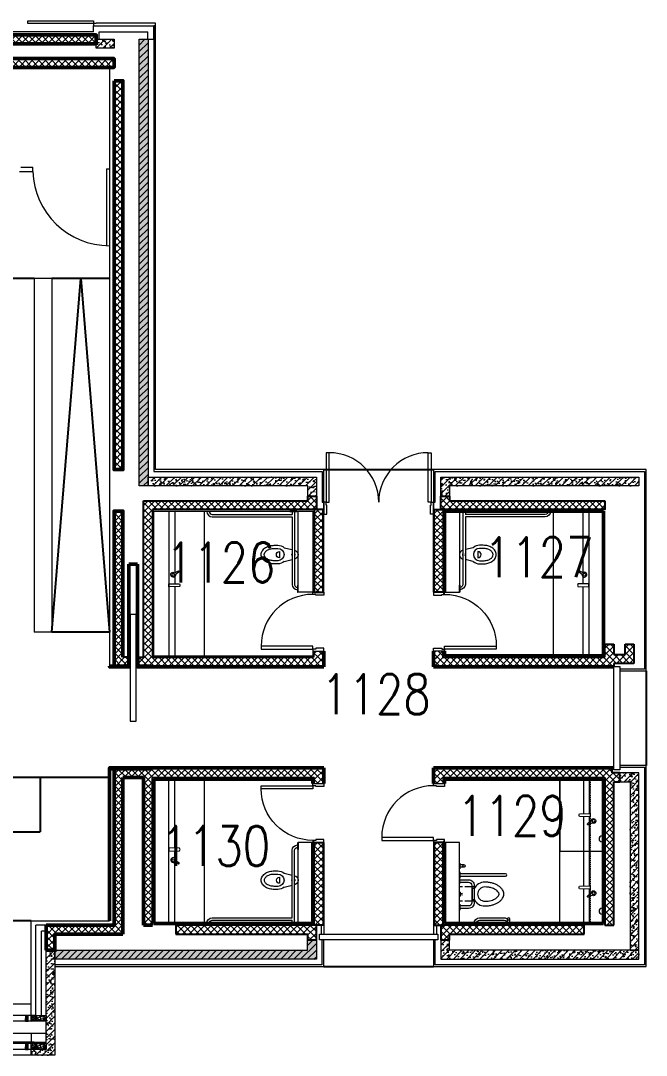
# Model space of a CAD drawing. Header units: inches. Extents: x 13084 to 220150, y 6494 to 167180.
# Drawn here: x 203786 to 214365, y 114680 to 132170 of the extents above; entities that cross this region are included whole.
import ezdxf
from ezdxf.enums import TextEntityAlignment as Align

# ---------------------------------------------------------------- set-up
doc = ezdxf.new("R2010")
doc.units = ezdxf.units.IN
doc.header["$MEASUREMENT"] = 0
doc.linetypes.add('Ground Floor$0$HIDDEN', pattern=[0.375, 0.25, -0.125])
for name, color, linetype, lineweight in [('Ground Floor$0$A-G23-M-Stairs-Concrete', 251, 'Continuous', 25), ('Ground Floor$0$A-G250-G-Walls-Low-Level', 8, 'Continuous', 15), ('Ground Floor$0$A-G250-G-Walls-Precast-Concrete', 7, 'Continuous', 15), ('Ground Floor$0$A-G250-M-Walls-Blockwork', 7, 'Continuous', 25), ('Ground Floor$0$A-G250-M-Walls-Plasterboard-Partition', 7, 'Continuous', 15), ('Ground Floor$0$A-G252-H-Internal-Walls', 251, 'Continuous', 9), ('Ground Floor$0$A-G262-H-Precast-Panel', 251, 'Continuous', 5), ('Ground Floor$0$A-G312-M-Wall-Cladding-Panel', 7, 'Continuous', 9), ('Ground Floor$0$A-G312-M-Wall-Finish-Plaster', 7, 'Continuous', 15), ('Ground Floor$0$A-G321-M-Window', 251, 'Continuous', 9), ('Ground Floor$0$A-G322-M-Door', 251, 'Continuous', 15), ('Ground Floor$0$A-G44-G-Fittings-Sanitary', 251, 'Continuous', 15), ('Ground Floor$0$Z-Z001-S-Room-Name-Identification-250', 7, 'Continuous', 15)]:
    doc.layers.add(name, color=color, linetype=linetype, lineweight=lineweight)
doc.styles.add('Ground Floor$0$Tag-RomanS', font='romans.shx', dxfattribs={"width": 0.8})
pattern_1 = [(45, (31615.24, 164129.57), (-56.1266, 56.1266), []), (135, (31615.24, 164129.57), (-56.1266, -56.1266), [])]
pattern_2 = [(50, (31615.24, 164129.57), (182.18467, -15.93909), [19.05, -209.55]), (355, (31615.24, 164129.57), (-35.24283, 191.05664), [15.24, -167.64]), (100.451, (31630.42, 164128.24), (146.9425, 175.11669), [16.19, -178.09]), (46.1842, (31615.24, 164180.37), (271.07904, -42.04233), [28.575, -314.325]), (96.6356, (31637.83, 164176.87), (237.40423, 247.42556), [24.285, -267.135]), (351.184, (31615.24, 164180.37), (237.4046, 247.4251), [22.86, -251.46]), (21, (31640.64, 164167.67), (151.61488, -102.26552), [19.05, -209.55]), (326, (31640.64, 164167.67), (61.80203, 184.18797), [15.24, -167.64]), (71.4514, (31653.27, 164159.15), (213.41649, 81.92286), [16.19, -178.09]), (37.5, (31615.24, 164129.57), (3.088603, 84.555039), [0, -165.608, 0, -170.18, 0, -168.275]), (7.5, (31615.24, 164129.57), (66.819663, 100.180575), [0, -97.028, 0, -161.798, 0, -64.135]), (327.5, (31558.6, 164129.57), (135.590595, -5.728744), [0, -63.5, 0, -198.12, 0, -262.89]), (317.5, (31533.2, 164129.57), (148.12918, 25.42649), [0, -82.55, 0, -131.572, 0, -186.69])]
pattern_3 = [(45, (31615.24, 164129.57), (-56.1266, 56.1266), [])]

# ---------------------------------------------------------------- blocks, each defined once
blk = doc.blocks.new('Ground Floor$0$Door8-Exterior-1850')
at = {"layer": 'Ground Floor$0$A-G322-M-Door'}
for points in [[(50, -50), (38, -50), (38, -100), (0, -100), (0, 100), (50, 100)], [(1800, -50), (1812, -50), (1812, -100), (1850, -100), (1850, 100), (1800, 100)], [(88, -100), (88, -937), (38, -937), (38, -100)], [(1762, -100), (1762, -937), (1812, -937), (1812, -100)]]:
    blk.add_lwpolyline(points, close=True, dxfattribs=at)
for centre, start, end in [((88, -100), 270, 0), ((1762, -100), 180, 270)]:
    blk.add_arc(centre, 837, start, end, dxfattribs=at)
blk = doc.blocks.new('Ground Floor$0$tag-roomname')
at = {"lineweight": 18, "ltscale": 0.01, "style": 'Ground Floor$0$Tag-RomanS', "width": 0.8}
blk.add_attdef('ROOM_NO_2', text='', height=3, dxfattribs=at).set_placement((0, 1.612), align=Align.MIDDLE_CENTER)
at = {"linetype": 'ByBlock', "lineweight": 13, "ltscale": 0.01, "style": 'Ground Floor$0$Tag-RomanS', "width": 0.8, "flags": 1}
for tag, p in [('ROOM_NAME_1', (0, -2.288)), ('AREA', (0, -5.744))]:
    blk.add_attdef(tag, text='', height=2.8, dxfattribs=at).set_placement(p, align=Align.MIDDLE_CENTER)
blk = doc.blocks.new('Ground Floor$0$d1000-190')
at = {"layer": 'Ground Floor$0$A-G322-M-Door'}
for points in [[(88, 1079), (38, 1079), (38, 205), (88, 205)], [(50, 155), (38, 155), (38, 205), (0, 205), (0, 15), (50, 15)], [(950, 155), (962, 155), (962, 205), (1000, 205), (1000, 15), (950, 15)]]:
    blk.add_lwpolyline(points, close=True, dxfattribs=at)
blk.add_arc((88, 205), 874, 0, 90, dxfattribs=at)
blk = doc.blocks.new('Ground Floor$0$Grab Bar1')
for p, q in [((-548, 0, 0), (802, 0, 0)), ((842, 60, 0), (802, 60, 0)), ((802, 54, 0), (802, 0, 0)), ((842, 54, 0), (842, -1166, 0)), ((-548, -40, 0), (802, -40, 0)), ((802, -40, 0), (802, -1180, 0))]:
    blk.add_line(p, q)
at = {"elevation": 0}
for points in [[(-561, 54), (-680, 54), (-680, 60), (-561, 60)], [(762, 54), (881, 54), (881, 60), (762, 60)], [(896, -1191), (896, -1310), (902, -1310), (902, -1191)]]:
    blk.add_lwpolyline(points, close=True, dxfattribs=at)
for points in [[(-641, 54, 0.381053), (-548, -40)], [(-601, 54, 0.357392), (-548, 0)]]:
    blk.add_lwpolyline(points, format="xyb", dxfattribs=at)
for radius, start, end in [(99.5, 184.5993, 266.8203), (59.6, 174.068, 264.5979)]:
    blk.add_arc((901, -1172, 0), radius, start, end)
blk = doc.blocks.new('Ground Floor$0$Grab Bar-Top')
for p, q in [((-20, 79), (-20, 5)), ((20, 79), (20, 5))]:
    blk.add_line(p, q)
blk.add_lwpolyline([(-50, 5), (50, 5), (50, 0), (-50, 0)], close=True)
blk.add_circle((0, 79, 0), 20.1)
blk = doc.blocks.new('Ground Floor$0$Hand Rail-Top')
blk.add_lwpolyline([(20, 5), (20, 780, 1), (-20, 780), (-20, 5)], format="xyb")
blk.add_lwpolyline([(50, 0), (-50, 0), (-50, 5), (50, 5)], close=True)
blk = doc.blocks.new('Ground Floor$0$WC1-Top')
for p, q in [((-120, 268), (-120, 94)), ((120, 268), (120, 94)), ((-120, 54), (-120, 0)), ((-11, 54), (-7, 13)), ((7, 13), (11, 54)), ((120, 54), (120, 0))]:
    blk.add_line(p, q)
at = {"elevation": 0}
for points in [[(-94, 251), (-94, 215), (94, 215), (94, 251, 0.136498), (172, 325, 0.136498), (201, 429, 0.031676), (197, 494, 0.031676), (184, 557, 0.038178), (167, 608, 0.038178), (142, 656, 0.053416), (110, 696, 0.053415), (71, 729, 0.073292), (37, 745, 0.0875), (0, 750, 0.07329), (-37, 745, 0.073292), (-71, 729, 0.053415), (-110, 696, 0.026689), (-127, 677, 0.026689), (-142, 656, 0.038178), (-167, 608, 0.038178), (-184, 557, 0.031676), (-197, 494, 0.031676), (-201, 429, 0.136498), (-172, 325, 0.136498), (-94, 251, 0.999995)], [(0, 308, 0.414214), (120, 429, 0.063415), (107, 537, 0.038178), (93, 576, 0.038178), (74, 613, 0.053415), (53, 640, 0.053415), (27, 662, 0.073291), (14, 668, 0.07329), (0, 670, 0.073292), (-14, 668, 0.07329), (-27, 662, 0.053417), (-53, 640, 0.053413), (-74, 613, 0.03818), (-93, 576, 0.038176), (-107, 537, 0.031678), (-117, 483, 0.031674), (-120, 429, 0.414216), (0, 308, -0.000002)]]:
    blk.add_lwpolyline(points, format="xyb", dxfattribs=at)
for points in [[(-241, 5), (-241, 156, -0.198912), (-214, 223, -0.198912), (-147, 250), (147, 250, -0.198912), (214, 223, -0.198912), (241, 156), (241, 5)], [(-201, 5), (-201, 156, -0.198912), (-185, 194, -0.198912), (-147, 210), (147, 210, -0.198912), (185, 194, -0.198912), (201, 156), (201, 5)]]:
    blk.add_lwpolyline(points, format="xyb")
for points in [[(-171, 5), (-271, 5), (-271, 0), (-171, 0)], [(-33, 13), (33, 13), (40, 0), (-40, 0)], [(171, 5), (271, 5), (271, 0), (171, 0)]]:
    blk.add_lwpolyline(points, close=True)
blk = doc.blocks.new('Ground Floor$0$Towel Rail-Grab Bar-Top')
for p, q in [((-581, 6), (-581, 80, 0)), ((-541, 6), (-541, 80, 0)), ((-72, 100, 0), (-488, 100, 0)), ((-72, 60, 0), (-488, 60, 0))]:
    blk.add_line(p, q)
for points in [[(-619, 6), (-501, 6), (-501, 0), (-619, 0)], [(-59, 6), (59, 6), (59, 0), (-59, 0)]]:
    blk.add_lwpolyline(points, close=True)
blk.add_circle((-561, 80, 0), 20.1)
for centre, radius, start, end in [((-482, 1), 99.5, 93.3823, 126.5175), ((-481, 1), 59.6, 95.932, 174.5979), ((-78, 1), 99.5, 3.1797, 86.6177), ((-79, 1), 59.6, 5.4021, 84.068)]:
    blk.add_arc(centre, radius, start, end)
blk = doc.blocks.new('Ground Floor$0$Timber 100x50')
for q in [(10, 100), (26, 100), (50, 99), (50, 54), (50, 29), (50, 10)]:
    blk.add_line((0, 0), q)
blk.add_lwpolyline([(50, 100), (0, 100), (0, 0), (50, 0)], close=True)
for radius, start in [(96.5, 58.7833), (73.4, 47.0714), (52, 16.0273), (34.3, 0), (21.6, 0), (11.7, 0), (5.41, 0)]:
    blk.add_arc((0, 0), radius, start, 90)
blk = doc.blocks.new('Ground Floor$0$Faucet-Top')
blk.add_lwpolyline([(-181, 23), (0, 27), (0, -27), (-181, -23, -0.29963), (-181, 23)], format="xyb")
blk = doc.blocks.new('Ground Floor$0$soap dispenser')
at = {"layer": 'Ground Floor$0$A-G44-G-Fittings-Sanitary'}
for p, q in [((-28, -14), (-132, 66)), ((0, 31), (-119, 88))]:
    blk.add_line(p, q, dxfattribs=at)
blk.add_circle((0, 0), 31.3, dxfattribs=at)
for centre, radius, start, end in [((-116, 71), 17.1, 99.4484, 197.6935), ((0, 0), 54.6, 173.7499, 123.392)]:
    blk.add_arc(centre, radius, start, end, dxfattribs=at)
blk = doc.blocks.new('Ground Floor$0$Wall Mounted WC-Top-1')
at = {"layer": 'Ground Floor$0$A-G44-G-Fittings-Sanitary'}
for p, q in [((-117, 235), (-85, 100)), ((-52, 313), (52, 313)), ((117, 235), (85, 100))]:
    blk.add_line(p, q, dxfattribs=at)
blk.add_lwpolyline([(117, 235, 0.184483), (157, 340), (157, 402, 0.063415), (147, 482, 0.076468), (118, 548, 0.107136), (66, 602, 0.147373), (0, 622, 0.147373), (-66, 602, 0.107136), (-118, 548, 0.076468), (-147, 482, 0.063415), (-157, 402), (-157, 340, 0.184483), (-117, 235)], format="xyb", dxfattribs=at)
blk.add_lwpolyline([(104, 340), (104, 402, 0.063415), (96, 469, 0.076468), (74, 520, 0.107136), (37, 558, 0.147373), (0, 569, 0.147373), (-37, 558, 0.107136), (-74, 520, 0.076468), (-96, 469, 0.063415), (-104, 402), (-104, 340, 1)], format="xyb", close=True, dxfattribs=at)
for centre, radius, start, end in [((0, 313), 52.2, 360, 180), ((0, 78), 78.4, 193.0653, 346.9347), ((0, 78), 26.1, 224.6572, 315.3428), ((0, 78), 26.1, 55.9516, 124.0484)]:
    blk.add_arc(centre, radius, start, end, dxfattribs=at)

msp = doc.modelspace()

# ---------------------------------------------------------------- hatches: boundary and pattern name
at = {"layer": 'Ground Floor$0$A-G252-H-Internal-Walls'}
h = msp.add_hatch(dxfattribs=at)
h.set_pattern_fill('ANSI37', color=256, scale=25, style=0)
h.set_pattern_definition(pattern_1)
h.paths.add_polyline_path([(205065, 131780), (205065, 131930), (200745, 131930), (200745, 132080), (200595, 132080), (200595, 131930), (198366, 131930), (198366, 131780), (200726, 131780)])
h = msp.add_hatch(dxfattribs=at)
h.set_pattern_fill('ANSI37', color=256, scale=25, style=0)
h.set_pattern_definition([(45, (31615.24, 164104.57), (-56.1266, 56.1266), []), (135, (31615.24, 164104.57), (-56.1266, -56.1266), [])])
h.paths.add_polyline_path([(198365, 131530), (205365, 131530), (205365, 131380), (198365, 131380)])
h = msp.add_hatch(dxfattribs=at)
h.set_pattern_fill('ANSI37', color=256, scale=25, style=0)
h.set_pattern_definition([(45, (31590.24, 164129.57), (-56.1266, 56.1266), []), (135, (31590.24, 164129.57), (-56.1266, -56.1266), [])])
h.paths.add_polyline_path([(205365, 131155), (205515, 131155), (205515, 124580), (205365, 124580)])
h = msp.add_hatch(dxfattribs=at)
h.set_pattern_fill('ANSI37', color=256, scale=25, style=0)
h.set_pattern_definition(pattern_1)
h.paths.add_polyline_path([(208790, 124130), (208640, 124130), (208640, 124055), (205865, 124055), (205865, 121410), (205778, 121410), (205778, 121260), (208900, 121260), (208900, 121410), (206015, 121410), (206015, 123905), (208790, 123905)])
h = msp.add_hatch(dxfattribs=at)
h.set_pattern_fill('ANSI37', color=256, scale=25, style=0)
h.set_pattern_definition([(45, (31664.24, 164129.57), (-56.1266, 56.1266), []), (135, (31664.24, 164129.57), (-56.1266, -56.1266), [])])
h.paths.add_polyline_path([(213665, 124055), (213665, 123905), (210890, 123905), (210890, 124130), (211040, 124130), (211040, 124055)])
h = msp.add_hatch(dxfattribs=at)
h.set_pattern_fill('ANSI37', color=256, scale=25, style=0)
h.set_pattern_definition(pattern_1)
h.paths.add_polyline_path([(205365, 121260), (205600, 121260), (205600, 121410), (205515, 121410), (205515, 123880), (205365, 123880)])
h = msp.add_hatch(dxfattribs=at)
h.set_pattern_fill('ANSI37', color=256, scale=25, style=0)
h.set_pattern_definition(pattern_1)
h.paths.add_polyline_path([(208900, 123905), (208750, 123905), (208750, 122510), (208900, 122510)])
h = msp.add_hatch(dxfattribs=at)
h.set_pattern_fill('ANSI37', color=256, scale=25, style=0)
h.set_pattern_definition(pattern_1)
h.paths.add_polyline_path([(210780, 122510), (210930, 122510), (210930, 123905), (210780, 123905)])
h = msp.add_hatch(dxfattribs=at)
h.set_pattern_fill('ANSI37', color=256, scale=25, style=0)
h.set_pattern_definition(pattern_1)
h.paths.add_polyline_path([(210780, 121410), (210780, 121260), (213815, 121260), (213815, 121305), (214155, 121305), (214155, 121630), (214005, 121630), (214005, 121455), (213815, 121455), (213815, 121630), (213665, 121630), (213665, 121410)])
h = msp.add_hatch(dxfattribs=at)
h.set_pattern_fill('ANSI37', color=256, scale=25, style=0)
h.set_pattern_definition(pattern_1)
h.paths.add_polyline_path([(208900, 121410), (208900, 121510), (208740, 121510), (208740, 121410)])
h = msp.add_hatch(dxfattribs=at)
h.set_pattern_fill('ANSI37', color=256, scale=25, style=0)
h.set_pattern_definition(pattern_1)
h.paths.add_polyline_path([(210930, 121410), (210930, 121510), (210780, 121510), (210780, 121410)])
h = msp.add_hatch(dxfattribs=at)
h.set_pattern_fill('ANSI37', color=256, scale=25, style=0)
h.set_pattern_definition(pattern_1)
h.paths.add_polyline_path([(205365, 119525), (205365, 116880), (204215, 116880), (204215, 116455), (204365, 116455), (204365, 116730), (205515, 116730), (205515, 119375), (205865, 119375), (205865, 116880), (206015, 116880), (206015, 119375), (208900, 119375), (208900, 119525)])
h = msp.add_hatch(dxfattribs=at)
h.set_pattern_fill('ANSI37', color=256, scale=25, style=0)
h.set_pattern_definition(pattern_1)
h.paths.add_polyline_path([(213815, 119305), (213915, 119305), (213915, 119455), (213790, 119455), (213790, 119525), (210780, 119525), (210780, 119375), (213665, 119375), (213665, 116880), (213815, 116880)])
h = msp.add_hatch(dxfattribs=at)
h.set_pattern_fill('ANSI37', color=256, scale=25, style=0)
h.set_pattern_definition(pattern_1)
h.paths.add_polyline_path([(208750, 119375), (208750, 119275), (208900, 119275), (208900, 119375)])
h = msp.add_hatch(dxfattribs=at)
h.set_pattern_fill('ANSI37', color=256, scale=25, style=0)
h.set_pattern_definition(pattern_1)
h.paths.add_polyline_path([(210930, 119275), (210930, 119375), (210780, 119375), (210780, 119275)])
h = msp.add_hatch(dxfattribs=at)
h.set_pattern_fill('ANSI37', color=256, scale=25, style=0)
h.set_pattern_definition(pattern_1)
h.paths.add_polyline_path([(208900, 118275), (208750, 118275), (208750, 116880), (208900, 116880)])
h = msp.add_hatch(dxfattribs=at)
h.set_pattern_fill('ANSI37', color=256, scale=25, style=0)
h.set_pattern_definition(pattern_1)
h.paths.add_polyline_path([(210780, 116880), (210930, 116880), (210930, 118275), (210780, 118275)])
h = msp.add_hatch(dxfattribs=at)
h.set_pattern_fill('ANSI37', color=256, scale=25, style=0)
h.set_pattern_definition([(45, (31662.24, 164129.57), (-56.1266, 56.1266), []), (135, (31662.24, 164129.57), (-56.1266, -56.1266), [])])
h.paths.add_polyline_path([(206410, 116730), (208636, 116730), (208636, 116630), (208786, 116630), (208786, 116880), (206410, 116880)])
h = msp.add_hatch(dxfattribs=at)
h.set_pattern_fill('ANSI37', color=256, scale=25, style=0)
h.set_pattern_definition([(45, (31664.24, 164104.57), (-56.1266, 56.1266), []), (135, (31664.24, 164104.57), (-56.1266, -56.1266), [])])
h.paths.add_polyline_path([(213315, 116730), (213315, 116880), (210889, 116880), (210889, 116630), (211039, 116630), (211039, 116730)])
at = {"layer": 'Ground Floor$0$A-G262-H-Precast-Panel'}
h = msp.add_hatch(dxfattribs=at)
h.set_pattern_fill('AR-CONC', color=256, style=0)
h.set_pattern_definition(pattern_2)
h.paths.add_polyline_path([(205365, 131855), (205065, 131855), (205065, 131780), (205065, 131780), (205065, 131705), (205365, 131705)])
h = msp.add_hatch(dxfattribs=at)
h.set_pattern_fill('ANSI31', color=256, scale=25, style=0)
h.set_pattern_definition(pattern_3)
h.paths.add_polyline_path([(205365, 131855), (205065, 131855), (205065, 131780), (205065, 131780), (205065, 131705), (205365, 131705)])
h = msp.add_hatch(dxfattribs=at)
h.set_pattern_fill('AR-CONC', color=256, style=0)
h.set_pattern_definition(pattern_2)
h.paths.add_polyline_path([(205940, 131855), (205790, 131855), (205790, 124305), (205940, 124305)])
h = msp.add_hatch(dxfattribs=at)
h.set_pattern_fill('ANSI31', color=256, scale=25, style=0)
h.set_pattern_definition(pattern_3)
h.paths.add_polyline_path([(205940, 131855), (205790, 131855), (205790, 124305), (205940, 124305)])
h = msp.add_hatch(dxfattribs=at)
h.set_pattern_fill('AR-CONC', color=256, style=0)
h.set_pattern_definition([(50, (31664.24, 164129.57), (182.18467, -15.93909), [19.05, -209.55]), (355, (31664.24, 164129.57), (-35.24283, 191.05664), [15.24, -167.64]), (100.451, (31679.42, 164128.24), (146.9425, 175.11669), [16.19, -178.09]), (46.1842, (31664.24, 164180.37), (271.07904, -42.04233), [28.575, -314.325]), (96.6356, (31686.83, 164176.87), (237.40423, 247.42556), [24.285, -267.135]), (351.184, (31664.24, 164180.37), (237.4046, 247.4251), [22.86, -251.46]), (21, (31689.64, 164167.67), (151.61488, -102.26552), [19.05, -209.55]), (326, (31689.64, 164167.67), (61.80203, 184.18797), [15.24, -167.64]), (71.4514, (31702.27, 164159.15), (213.41649, 81.92286), [16.19, -178.09]), (37.5, (31664.24, 164129.57), (3.088603, 84.55504), [0, -165.608, 0, -170.18, 0, -168.275]), (7.5, (31664.24, 164129.57), (66.819663, 100.180575), [0, -97.028, 0, -161.798, 0, -64.135]), (327.5, (31607.6, 164129.57), (135.590595, -5.728744), [0, -63.5, 0, -198.12, 0, -262.89]), (317.5, (31582.2, 164129.57), (148.12918, 25.42649), [0, -82.55, 0, -131.572, 0, -186.69])])
h.paths.add_polyline_path([(208789, 124455), (205989, 124455), (205989, 124305), (208639, 124305), (208639, 124130), (208789, 124130)])
h = msp.add_hatch(dxfattribs=at)
h.set_pattern_fill('ANSI31', color=256, scale=25, style=0)
h.set_pattern_definition([(45, (31664.24, 164129.57), (-56.1266, 56.1266), [])])
h.paths.add_polyline_path([(208789, 124455), (205989, 124455), (205989, 124305), (208639, 124305), (208639, 124130), (208789, 124130)])
h = msp.add_hatch(dxfattribs=at)
h.set_pattern_fill('AR-CONC', color=256, style=0)
h.set_pattern_definition(pattern_2)
h.paths.add_polyline_path([(213915, 124455), (210889, 124455), (210889, 124130), (211039, 124130), (211039, 124305), (213915, 124305)])
h.paths.add_polyline_path([(214240, 124455), (213915, 124455), (213915, 124305), (214240, 124305)])
h = msp.add_hatch(dxfattribs=at)
h.set_pattern_fill('ANSI31', color=256, scale=25, style=0)
h.set_pattern_definition(pattern_3)
h.paths.add_polyline_path([(213915, 124455), (210889, 124455), (210889, 124130), (211039, 124130), (211039, 124305), (213915, 124305)])
h.paths.add_polyline_path([(214240, 124455), (213915, 124455), (213915, 124305), (214240, 124305)])
h = msp.add_hatch(dxfattribs=at)
h.set_pattern_fill('AR-CONC', color=256, style=0)
h.set_pattern_definition(pattern_2)
h.paths.add_polyline_path([(214240, 119455), (213915, 119455), (213915, 119305), (214090, 119305), (214090, 116455), (214240, 116455)])
h = msp.add_hatch(dxfattribs=at)
h.set_pattern_fill('ANSI31', color=256, scale=25, style=0)
h.set_pattern_definition(pattern_3)
h.paths.add_polyline_path([(214240, 119455), (213915, 119455), (213915, 119305), (214090, 119305), (214090, 116455), (214240, 116455)])
h = msp.add_hatch(dxfattribs=at)
h.set_pattern_fill('ANSI31', color=256, scale=25, style=0)
h.set_pattern_definition([(45, (31613.24, 164129.57), (-56.1266, 56.1266), [])])
h.paths.add_polyline_path([(208636, 116455), (204365, 116455), (204365, 116305), (208786, 116305), (208786, 116630), (208636, 116630)])
h = msp.add_hatch(dxfattribs=at)
h.set_pattern_fill('AR-CONC', color=256, style=0)
h.set_pattern_definition([(50, (31613.24, 164129.57), (182.18467, -15.93909), [19.05, -209.55]), (355, (31613.24, 164129.57), (-35.24283, 191.05664), [15.24, -167.64]), (100.451, (31628.42, 164128.24), (146.9425, 175.11669), [16.19, -178.09]), (46.1842, (31613.24, 164180.37), (271.07904, -42.04233), [28.575, -314.325]), (96.6356, (31635.83, 164176.87), (237.40423, 247.42556), [24.285, -267.135]), (351.184, (31613.24, 164180.37), (237.4046, 247.4251), [22.86, -251.46]), (21, (31638.64, 164167.67), (151.61488, -102.26552), [19.05, -209.55]), (326, (31638.64, 164167.67), (61.80203, 184.18797), [15.24, -167.64]), (71.4514, (31651.27, 164159.15), (213.41649, 81.92286), [16.19, -178.09]), (37.5, (31613.24, 164129.57), (3.088603, 84.55504), [0, -165.608, 0, -170.18, 0, -168.275]), (7.5, (31613.24, 164129.57), (66.819663, 100.180575), [0, -97.028, 0, -161.798, 0, -64.135]), (327.5, (31556.6, 164129.57), (135.590595, -5.728744), [0, -63.5, 0, -198.12, 0, -262.89]), (317.5, (31531.2, 164129.57), (148.12918, 25.42649), [0, -82.55, 0, -131.572, 0, -186.69])])
h.paths.add_polyline_path([(208786, 116305), (208786, 116630), (208636, 116630), (208636, 116455), (204365, 116455), (204365, 116305)])
h = msp.add_hatch(dxfattribs=at)
h.set_pattern_fill('AR-CONC', color=256, style=0)
h.set_pattern_definition(pattern_2)
h.paths.add_polyline_path([(211039, 116455), (211039, 116630), (210889, 116630), (210889, 116305), (214240, 116305), (214240, 116455)])
h = msp.add_hatch(dxfattribs=at)
h.set_pattern_fill('ANSI31', color=256, scale=25, style=0)
h.set_pattern_definition(pattern_3)
h.paths.add_polyline_path([(214240, 116455), (211039, 116455), (211039, 116630), (210889, 116630), (210889, 116305), (214240, 116305)])
h = msp.add_hatch(dxfattribs=at)
h.set_pattern_fill('AR-CONC', color=256, style=0)
h.set_pattern_definition([(50, (31565.24, 164129.57), (182.18467, -15.93909), [19.05, -209.55]), (355, (31565.24, 164129.57), (-35.24283, 191.05664), [15.24, -167.64]), (100.451, (31580.42, 164128.24), (146.9425, 175.11669), [16.19, -178.09]), (46.1842, (31565.24, 164180.37), (271.07904, -42.04233), [28.575, -314.325]), (96.6356, (31587.83, 164176.87), (237.40423, 247.42556), [24.285, -267.135]), (351.184, (31565.24, 164180.37), (237.4046, 247.4251), [22.86, -251.46]), (21, (31590.64, 164167.67), (151.61488, -102.26552), [19.05, -209.55]), (326, (31590.64, 164167.67), (61.80203, 184.18797), [15.24, -167.64]), (71.4514, (31603.27, 164159.15), (213.41649, 81.92286), [16.19, -178.09]), (37.5, (31565.24, 164129.57), (3.088603, 84.55504), [0, -165.608, 0, -170.18, 0, -168.275]), (7.5, (31565.24, 164129.57), (66.819663, 100.180575), [0, -97.028, 0, -161.798, 0, -64.135]), (327.5, (31508.6, 164129.57), (135.590595, -5.728744), [0, -63.5, 0, -198.12, 0, -262.89]), (317.5, (31483.2, 164129.57), (148.12918, 25.42649), [0, -82.55, 0, -131.572, 0, -186.69])])
h.paths.add_polyline_path([(204365, 116455), (204215, 116455), (204215, 114780), (203965, 114780), (203965, 114680), (204365, 114680)])
h = msp.add_hatch(dxfattribs=at)
h.set_pattern_fill('ANSI31', color=256, scale=25, style=0)
h.set_pattern_definition([(45, (31565.24, 164129.57), (-56.1266, 56.1266), [])])
h.paths.add_polyline_path([(204365, 116455), (204215, 116455), (204215, 114780), (203965, 114780), (203965, 114680), (204365, 114680)])

# ---------------------------------------------------------------- linework, layer by layer
at = {"layer": 'Ground Floor$0$A-G23-M-Stairs-Concrete'}
for p, q in [((204015, 127810, 0), (200565, 127810, 0)), ((205290, 127810, 0), (204315, 127810, 0)), ((204315, 121830, 0), (204803, 127810, 0)), ((204803, 127810, 0), (205290, 121830, 0)), ((208915, 124580), (210765, 124580)), ((205290, 121830, 0), (204315, 121830, 0)), ((214365, 121180), (214365, 119580)), ((192115, 119380), (204115, 119380)), ((204115, 119380), (205290, 119380)), ((192115, 118460, 0), (204115, 118460, 0)), ((203965, 116955), (192265, 116955)), ((208914, 116180), (210764, 116180))]:
    msp.add_line(p, q, dxfattribs=at)
msp.add_lwpolyline([(204115, 119380), (204115, 118460)], dxfattribs=at)
at = {"layer": 'Ground Floor$0$A-G250-G-Walls-Low-Level'}
for p, q in [((204015, 127810, 0), (204015, 121830, 0)), ((204315, 127810, 0), (204015, 127810, 0)), ((204315, 127810, 0), (204315, 121830, 0)), ((204315, 121830, 0), (204015, 121830, 0)), ((203965, 115545), (192265, 115545)), ((204029, 115355), (192190, 115355)), ((203965, 115255), (203996, 115355)), ((203965, 115255), (204167, 115355)), ((203965, 115255), (204065, 115355)), ((203965, 115255), (204215, 115314)), ((203965, 115255), (204215, 115277)), ((204029, 115255), (192190, 115255)), ((203965, 114880), (192190, 114880)), ((203965, 114780), (192190, 114780)), ((203965, 114780), (203996, 114880)), ((203965, 114780), (204167, 114880)), ((203965, 114780), (204065, 114880)), ((203965, 114780), (204215, 114839)), ((203965, 114780), (204215, 114802)), ((204015, 114680), (192215, 114680))]:
    msp.add_line(p, q, dxfattribs=at)
at = {"layer": 'Ground Floor$0$A-G250-G-Walls-Low-Level', "elevation": 0}
for points in [[(204215, 115255), (203965, 115255), (203965, 115355), (204215, 115355)], [(204215, 114780), (203965, 114780), (203965, 114880), (204215, 114880)]]:
    msp.add_lwpolyline(points, close=True, dxfattribs=at)
at = {"layer": 'Ground Floor$0$A-G250-G-Walls-Low-Level'}
for centre, radius, end in [((203965, 115255), 98.5, 90), ((203965, 115255), 73.5, 90), ((203965, 115255), 37.6, 90), ((203965, 115255), 13.1, 90), ((203965, 115255), 119, 56.8494), ((203965, 115255), 172, 35.5837), ((203965, 115255), 214, 27.8892), ((203965, 115255), 238, 24.8738), ((203965, 114780), 98.5, 90), ((203965, 114780), 73.5, 90), ((203965, 114780), 37.6, 90), ((203965, 114780), 13.1, 90), ((203965, 114780), 119, 56.8494), ((203965, 114780), 172, 35.5837), ((203965, 114780), 214, 27.8892), ((203965, 114780), 238, 24.8738)]:
    msp.add_arc(centre, radius, 0, end, dxfattribs=at)
at = {"layer": 'Ground Floor$0$A-G250-G-Walls-Precast-Concrete'}
for p, q in [((204215, 114780), (204215, 116455)), ((204365, 116455), (204215, 116455)), ((204365, 116455), (204365, 114680)), ((203965, 114680), (203965, 114780)), ((204215, 114780), (203965, 114780)), ((204365, 114680), (203965, 114680))]:
    msp.add_line(p, q, dxfattribs=at)
msp.add_lwpolyline([(205065, 131855), (205365, 131855), (205365, 131705), (205065, 131705), (205065, 131855)], dxfattribs=at)
for points in [[(205790, 124305), (205790, 131855), (205940, 131855), (205940, 124305), (205790, 124305)], [(205940, 124305), (205940, 124455), (208790, 124455), (208790, 124130), (208640, 124130), (208640, 124305), (205940, 124305)]]:
    msp.add_lwpolyline(points, close=True, dxfattribs=at)
at = {"layer": 'Ground Floor$0$A-G250-G-Walls-Precast-Concrete', "elevation": 0}
for points in [[(210890, 124455), (214240, 124455), (214240, 124305), (211040, 124305), (211040, 124130), (210890, 124130), (210890, 124455)], [(214090, 116455), (214240, 116455), (214240, 119455), (213915, 119455), (213915, 119305), (214090, 119305), (214090, 116455)], [(214240, 116455), (211039, 116455), (211039, 116630), (210889, 116630), (210889, 116305), (214240, 116305), (214240, 116455)]]:
    msp.add_lwpolyline(points, dxfattribs=at)
msp.add_lwpolyline([(204365, 116305), (204365, 116455), (208636, 116455), (208636, 116630), (208786, 116630), (208786, 116305), (204365, 116305)], close=True, dxfattribs=at)
at = {"layer": 'Ground Floor$0$A-G250-M-Walls-Blockwork'}
for p, q in [((205865, 121410, 0), (205865, 124055, 0)), ((205865, 124055, 0), (208640, 124055)), ((208640, 124055), (208640, 124130)), ((208640, 124130), (208790, 124130)), ((208790, 124130), (208790, 123905)), ((208787, 123905, 0), (206015, 123905, 0)), ((206015, 123905, 0), (206015, 121410, 0)), ((213665, 121410), (213665, 121630)), ((213665, 121630), (213815, 121630)), ((213815, 121630), (213815, 121455)), ((214005, 121455), (214005, 121630)), ((214005, 121630), (214155, 121630)), ((214155, 121630), (214155, 121305)), ((205600, 121410, 0), (205515, 121410, 0)), ((205600, 121410, 0), (205600, 121260, 0)), ((205778, 121410, 0), (205865, 121410, 0)), ((205778, 121410, 0), (205778, 121260, 0)), ((206015, 121410, 0), (208740, 121410, 0)), ((208740, 121510, 0), (208740, 121410, 0)), ((208900, 121510, 0), (208900, 121260, 0)), ((210780, 121260), (210780, 121510)), ((210930, 121410), (210930, 121510)), ((210930, 121410), (213665, 121410)), ((213815, 121455), (214005, 121455)), ((205600, 121260, 0), (205365, 121260, 0)), ((208900, 121260, 0), (205778, 121260, 0)), ((213815, 121260), (210780, 121260)), ((214155, 121305), (213815, 121305)), ((213815, 121305), (213815, 121260)), ((208900, 119525, 0), (205365, 119525, 0)), ((208900, 119275, 0), (208900, 119525, 0)), ((213790, 119525), (210780, 119525, 0)), ((210780, 119525, 0), (210780, 119275, 0)), ((213790, 119455), (213790, 119525)), ((206015, 116880, 0), (206015, 119375, 0)), ((206015, 119375, 0), (208750, 119375, 0)), ((206015, 116930, 0), (206015, 119375, 0)), ((208750, 119275, 0), (208750, 119375, 0)), ((210930, 119375, 0), (213665, 119375)), ((210930, 119375, 0), (210930, 119275, 0)), ((213665, 119375), (213665, 116880)), ((213915, 119455), (213790, 119455)), ((213815, 119305), (213915, 119305)), ((213815, 116880), (213815, 119305)), ((213915, 119305), (213915, 119455)), ((213665, 116880), (213815, 116880))]:
    msp.add_line(p, q, dxfattribs=at)
at = {"layer": 'Ground Floor$0$A-G250-M-Walls-Blockwork', "lineweight": 50, "ltscale": 0.02}
for p, q in [((205365, 119525), (205365, 116880)), ((205515, 116730), (205515, 119375)), ((205515, 119375), (205865, 119375)), ((205865, 119375, 0), (205865, 116880, 0)), ((205365, 116880), (204215, 116880)), ((204215, 116880), (204215, 116455)), ((205865, 116880, 0), (206015, 116880)), ((204365, 116455), (204365, 116730)), ((204365, 116730), (205515, 116730)), ((204215, 116455), (204365, 116455))]:
    msp.add_line(p, q, dxfattribs=at)
at = {"layer": 'Ground Floor$0$A-G250-M-Walls-Blockwork', "lineweight": 50, "ltscale": 0.02, "elevation": 0}
for points in [[(200745, 131930), (205065, 131930), (205065, 131780), (200726, 131780), (200726, 131780), (198366, 131780), (198366, 131930), (200576, 131930), (200576, 131930), (200595, 131930)], [(205365, 121260), (205365, 123880), (205515, 123880), (205515, 121410)]]:
    msp.add_lwpolyline(points, dxfattribs=at)
for points in [[(198365, 131530), (205365, 131530), (205365, 131380), (198365, 131380)], [(205365, 131155), (205515, 131155), (205515, 124580), (205365, 124580)]]:
    msp.add_lwpolyline(points, close=True, dxfattribs=at)
at = {"layer": 'Ground Floor$0$A-G250-M-Walls-Blockwork', "elevation": 0}
for points in [[(213665, 124055), (213665, 123905), (210890, 123905), (210890, 124130), (211040, 124130), (211040, 124055)], [(206410, 116730), (208636, 116730), (208636, 116630), (208786, 116630), (208786, 116880), (206410, 116880)], [(213315, 116730), (213315, 116880), (210889, 116880), (210889, 116630), (211039, 116630), (211039, 116730)]]:
    msp.add_lwpolyline(points, close=True, dxfattribs=at)
for points in [[(208750, 122510), (208900, 122510), (208900, 123905), (208750, 123905), (208750, 122510)], [(210930, 122510), (210780, 122510), (210780, 123905), (210930, 123905), (210930, 122510)], [(208750, 118275), (208900, 118275), (208900, 116880), (208750, 116880), (208750, 118275)], [(210930, 118275), (210780, 118275), (210780, 116880), (210930, 116880), (210930, 118275)]]:
    msp.add_lwpolyline(points, dxfattribs=at)
at = {"layer": 'Ground Floor$0$A-G250-M-Walls-Plasterboard-Partition'}
for p, q in [((203765, 129623, 0), (203990, 129623, 0)), ((203786, 129693, 0), (203990, 129693, 0))]:
    msp.add_line(p, q, dxfattribs=at)
at = {"layer": 'Ground Floor$0$A-G312-M-Wall-Cladding-Panel'}
msp.add_lwpolyline([(206035, 132080), (206035, 124550), (208885, 124550), (208885, 124030), (208915, 124030), (208915, 124580), (206065, 124580), (206065, 132080), (206035, 132080)], dxfattribs=at)
for points in [[(214365, 124580), (210765, 124580), (210765, 124030), (210795, 124030), (210795, 124550), (214335, 124550), (214335, 121210), (213915, 121210), (213915, 121180), (214365, 121180)], [(208881, 116630), (208881, 116210), (204365, 116210), (204365, 116180), (208911, 116180), (208911, 116630)]]:
    msp.add_lwpolyline(points, close=True, dxfattribs=at)
at = {"layer": 'Ground Floor$0$A-G312-M-Wall-Cladding-Panel', "elevation": 0}
msp.add_lwpolyline([(213915, 119550), (214335, 119550), (214335, 116210), (210794, 116210), (210794, 116630), (210764, 116630), (210764, 116180), (214365, 116180), (214365, 119580), (213915, 119580)], close=True, dxfattribs=at)
at = {"layer": 'Ground Floor$0$A-G312-M-Wall-Finish-Plaster'}
for p, q in [((205015, 132080), (206035, 132080)), ((205015, 131980), (205015, 132080)), ((206035, 131855), (206035, 132080)), ((205015, 131980), (200795, 131980)), ((205115, 131980), (205935, 131980, 0)), ((205115, 131855, 0), (205115, 131980)), ((205935, 131855), (205935, 131980, 0)), ((205935, 131855), (206035, 131855)), ((205290, 131365, 0), (190940, 131365, 0)), ((205290, 131365, 0), (205290, 121260, 0)), ((208915, 122510), (208915, 124030)), ((210765, 122510, 0), (210765, 124030)), ((206040, 121435, 0), (206040, 123880, 0)), ((206040, 123880), (208725, 123880, 0)), ((208725, 123880, 0), (208725, 122510, 0)), ((208725, 122510), (208750, 122510, 0)), ((208900, 122510, 0), (208915, 122510)), ((206040, 121435), (208725, 121435, 0)), ((208725, 121510, 0), (208725, 121435, 0)), ((208895, 118275, 0), (208910, 118275, 0)), ((208915, 118275, 0), (208915, 116730, 0)), ((210765, 118275, 0), (210765, 116730)), ((203965, 116955), (205290, 116955)), ((203965, 115355), (203965, 116955)), ((204215, 116880), (204040, 116880)), ((204040, 115355), (204040, 116880)), ((208865, 116880, 0), (208865, 116730, 0)), ((210815, 116880), (210815, 116730)), ((204215, 116780), (204140, 116780)), ((204140, 115355), (204140, 116780)), ((204040, 115355), (203965, 115355))]:
    msp.add_line(p, q, dxfattribs=at)
at = {"layer": 'Ground Floor$0$A-G312-M-Wall-Finish-Plaster', "lineweight": 50, "ltscale": 0.02}
for p, q in [((213640, 123880), (210955, 123880, 0)), ((210955, 123880, 0), (210955, 122510, 0)), ((213640, 121435), (213640, 123880)), ((205615, 122980, 0), (205615, 121248, 0)), ((205763, 122980, 0), (205615, 122980, 0)), ((205763, 122980, 0), (205763, 121248, 0)), ((210780, 122510, 0), (210765, 122510, 0)), ((210955, 122510, 0), (210930, 122510, 0)), ((208915, 121510, 0), (208915, 121245, 0)), ((210765, 121510), (210765, 121245)), ((210955, 121510, 0), (210955, 121435)), ((213640, 121435), (210955, 121435)), ((205985, 121251, 0), (205991, 121251, 0)), ((205991, 121251, 0), (205991, 121245, 0)), ((208915, 121245, 0), (205991, 121245, 0)), ((210765, 121245), (213815, 121245)), ((205290, 119537, 0), (205290, 116955, 0)), ((205985, 119534, 0), (205991, 119534, 0)), ((208915, 119540), (205991, 119540, 0)), ((205991, 119534, 0), (205991, 119540, 0)), ((208915, 119275, 0), (208915, 119540, 0)), ((210765, 119540), (213815, 119540)), ((210765, 119275), (210765, 119540)), ((206040, 119350, 0), (208725, 119350, 0)), ((206040, 119350, 0), (206040, 116905, 0)), ((208725, 119275, 0), (208725, 119350, 0)), ((213640, 119350, 0), (210955, 119350)), ((210955, 119350, 0), (210955, 119275, 0)), ((213640, 119350, 0), (213640, 116905)), ((208725, 118275, 0), (208750, 118275, 0)), ((208725, 116905, 0), (208725, 118275, 0)), ((210780, 118275, 0), (210765, 118275, 0)), ((210955, 118275, 0), (210930, 118275, 0)), ((210955, 116905, 0), (210955, 118275, 0)), ((206040, 116905, 0), (208725, 116905, 0)), ((213640, 116905), (210955, 116905, 0))]:
    msp.add_line(p, q, dxfattribs=at)
at = {"layer": 'Ground Floor$0$A-G312-M-Wall-Finish-Plaster', "lineweight": 50, "ltscale": 0.02, "elevation": 0}
for points in [[(205290, 121260), (205615, 121260), (205615, 121245), (205290, 121245)], [(205763, 121260), (205985, 121260), (205985, 121245), (205763, 121245)]]:
    msp.add_lwpolyline(points, close=True, dxfattribs=at)
at = {"layer": 'Ground Floor$0$A-G312-M-Wall-Finish-Plaster', "lineweight": 50, "ltscale": 0.02}
msp.add_lwpolyline([(205290, 119525), (205985, 119525), (205985, 119540), (205290, 119540)], close=True, dxfattribs=at)
at = {"layer": 'Ground Floor$0$A-G321-M-Window'}
for p, q in [((204015, 115050), (192215, 115050)), ((204015, 114900), (192215, 114900))]:
    msp.add_line(p, q, dxfattribs=at)
for points in [[(213815, 121255), (213915, 121255), (213915, 119505), (213815, 119505)], [(208840, 116730), (210840, 116730), (210840, 116630), (208840, 116630)]]:
    msp.add_lwpolyline(points, close=True, dxfattribs=at)
at = {"layer": 'Ground Floor$0$A-G321-M-Window', "elevation": 0}
msp.add_lwpolyline([(204215, 115050), (203965, 115050), (203965, 114900), (204215, 114900)], close=True, dxfattribs=at)
at = {"layer": 'Ground Floor$0$A-G322-M-Door'}
for p, q in [((203990, 129623, 0), (203990, 129693, 0)), ((205240, 129667, 0), (205290, 129667, 0)), ((205240, 129667, 0), (205240, 128367, 0)), ((205290, 129667, 0), (205290, 128366, 0))]:
    msp.add_line(p, q, dxfattribs=at)
at = {"layer": 'Ground Floor$0$A-G322-M-Door', "elevation": 0}
for points in [[(203905, 132120), (203905, 132170), (205015, 132170), (205015, 132120)], [(206065, 132080), (206065, 132130), (205065, 132130), (205065, 132120), (205015, 132120), (205015, 132080)], [(205639, 122130), (205639, 120330), (205739, 120330), (205739, 122130)]]:
    msp.add_lwpolyline(points, close=True, dxfattribs=at)
at = {"layer": 'Ground Floor$0$A-G322-M-Door'}
msp.add_arc((205290, 129667, 0), 1301, 181.9385, 270, dxfattribs=at)
at = {"layer": 'Ground Floor$0$A-G44-G-Fittings-Sanitary'}
for p, q in [((206290, 123880, 0), (206290, 121435, 0)), ((206393, 123880, 0), (206393, 122841, 0)), ((206890, 123880, 0), (206890, 121435, 0)), ((208475, 123880, 0), (208475, 122510, 0)), ((211205, 123880, 0), (211205, 122510, 0)), ((212791, 123880, 0), (212791, 121435, 0)), ((213291, 123880, 0), (213291, 122841, 0)), ((213391, 123880, 0), (213391, 121435, 0)), ((206390, 122773, 0), (206390, 122649, 0)), ((213291, 122773, 0), (213291, 122649, 0)), ((206390, 122600, 0), (206390, 121435, 0)), ((208725, 122510), (208475, 122510, 0)), ((210955, 122510, 0), (211205, 122510, 0)), ((213291, 122600, 0), (213291, 121435, 0)), ((206293, 116905, 0), (206293, 119350, 0)), ((206393, 118184, 0), (206393, 119350, 0)), ((206893, 116905, 0), (206893, 119350, 0)), ((212901, 116905), (212901, 119350)), ((212901, 119350), (212901, 118127)), ((213301, 119350), (213301, 118762)), ((213401, 119350), (213401, 118765)), ((213301, 118714), (213301, 117540)), ((213401, 118712), (213401, 117542)), ((208725, 118275, 0), (208476, 118275, 0)), ((208476, 116905, 0), (208476, 118275, 0)), ((211205, 118275, 0), (210955, 118275, 0)), ((211205, 116905, 0), (211205, 118275, 0)), ((206393, 118011, 0), (206393, 118135, 0)), ((213640, 118127), (212901, 118127)), ((206393, 116905, 0), (206393, 117944, 0)), ((213301, 117492), (213301, 116905, 0)), ((213401, 117490), (213401, 116905))]:
    msp.add_line(p, q, dxfattribs=at)
at = {"layer": 'Ground Floor$0$A-G44-G-Fittings-Sanitary', "color": 8, "linetype": 'Ground Floor$0$HIDDEN', "ltscale": 0.2}
msp.add_line((213416, 119350), (213416, 116905), dxfattribs=at)
at = {"layer": 'Ground Floor$0$A-G44-G-Fittings-Sanitary'}
msp.add_lwpolyline([(213616, 118288), (213641, 118288), (213641, 118388), (213616, 118388, 1)], format="xyb", close=True, dxfattribs=at)
at = {"layer": 'Ground Floor$0$A-G44-G-Fittings-Sanitary', "elevation": 0}
msp.add_lwpolyline([(213616, 117066), (213641, 117066), (213641, 117166), (213616, 117166, 1)], format="xyb", close=True, dxfattribs=at)

# ---------------------------------------------------------------- block references
at = {"layer": 'Ground Floor$0$A-G250-G-Walls-Low-Level'}
for p in [(203865, 115255), (203865, 114780)]:
    msp.add_blockref('Ground Floor$0$Timber 100x50', p, dxfattribs=at)
at = {"layer": 'Ground Floor$0$A-G322-M-Door'}
for name, p, rotation in [('Ground Floor$0$Door8-Exterior-1850', (210765, 123930), 180), ('Ground Floor$0$d1000-190', (208930, 121510, 0), 90), ('Ground Floor$0$d1000-190', (210970, 118275), 90)]:
    msp.add_blockref(name, p, dxfattribs=dict(at, rotation=rotation))
at = {"layer": 'Ground Floor$0$A-G322-M-Door', "xscale": -1}
for p, rotation in [((210750, 121510, 0), 270), ((208930, 119275, 0), 90)]:
    msp.add_blockref('Ground Floor$0$d1000-190', p, dxfattribs=dict(at, rotation=rotation))
at = {"layer": 'Ground Floor$0$A-G44-G-Fittings-Sanitary'}
for name, p in [('Ground Floor$0$Grab Bar1', (207573, 123820, 0)), ('Ground Floor$0$Faucet-Top', (213416, 118738)), ('Ground Floor$0$Faucet-Top', (213416, 117516, 0))]:
    msp.add_blockref(name, p, dxfattribs=at)
at = {"layer": 'Ground Floor$0$A-G44-G-Fittings-Sanitary', "xscale": -1}
for name, p in [('Ground Floor$0$Grab Bar1', (212107, 123820, 0)), ('Ground Floor$0$Faucet-Top', (206293, 118160, 0)), ('Ground Floor$0$Towel Rail-Grab Bar-Top', (211475, 116905, 0))]:
    msp.add_blockref(name, p, dxfattribs=at)
for name, p, rotation in [('Ground Floor$0$Wall Mounted WC-Top-1', (208475, 123144), 90), ('Ground Floor$0$Faucet-Top', (213391, 122625, 0), 180), ('Ground Floor$0$Grab Bar1', (207574, 116965, 0), 180), ('Ground Floor$0$Wall Mounted WC-Top-1', (208476, 117640, 0), 90)]:
    msp.add_blockref(name, p, dxfattribs=dict(at, rotation=rotation))
at = {"layer": 'Ground Floor$0$A-G44-G-Fittings-Sanitary'}
for name, p, rotation in [('Ground Floor$0$Wall Mounted WC-Top-1', (211205, 123144, 0), 270), ('Ground Floor$0$Faucet-Top', (206290, 122625, 0), 180), ('Ground Floor$0$Grab Bar-Top', (211205, 117880, 0), 270), ('Ground Floor$0$Hand Rail-Top', (211205, 117730, 0), 270), ('Ground Floor$0$WC1-Top', (211205, 117405, 0), 270)]:
    msp.add_blockref(name, p, dxfattribs=dict(at, rotation=rotation))
at = {"layer": 'Ground Floor$0$A-G44-G-Fittings-Sanitary', "xscale": -0.75, "yscale": 0.75, "zscale": 0.75}
msp.add_blockref('Ground Floor$0$soap dispenser', (206363, 122804, 0), dxfattribs=at)
at = {"layer": 'Ground Floor$0$A-G44-G-Fittings-Sanitary', "yscale": 0.75, "zscale": 0.75}
for p, xscale, rotation in [((213318, 122804, 0), 0.75, 359.9999999972207), ((213471, 118641, 0), -0.75, 180.0000000227895), ((206366, 117980, 0), 0.75, 179.9999999972209), ((213471, 117419, 0), -0.75, 180.0000000227895)]:
    msp.add_blockref('Ground Floor$0$soap dispenser', p, dxfattribs=dict(at, xscale=xscale, rotation=rotation))
at = {"layer": 'Ground Floor$0$Z-Z001-S-Room-Name-Identification-250'}
ref = msp.add_blockref('Ground Floor$0$tag-roomname', (207167, 122647), dxfattribs=dict(at, xscale=225, yscale=225, zscale=225))
ref.add_attrib('ROOM_NO_2', '1126', dxfattribs={"layer": '0', "lineweight": 18, "ltscale": 0.01, "height": 675, "style": 'Ground Floor$0$Tag-RomanS', "width": 0.8}).set_placement((207167, 123010), align=Align.MIDDLE_CENTER)
ref = msp.add_blockref('Ground Floor$0$tag-roomname', (212546, 122736), dxfattribs=dict(at, xscale=225, yscale=225, zscale=225))
ref.add_attrib('ROOM_NO_2', '1127', dxfattribs={"layer": '0', "lineweight": 18, "ltscale": 0.01, "height": 675, "style": 'Ground Floor$0$Tag-RomanS', "width": 0.8}).set_placement((212546, 123099), align=Align.MIDDLE_CENTER)
ref = msp.add_blockref('Ground Floor$0$tag-roomname', (209793, 120422), dxfattribs=dict(at, xscale=225, yscale=225, zscale=225))
ref.add_attrib('ROOM_NO_2', '1128', dxfattribs={"layer": '0', "lineweight": 18, "ltscale": 0.01, "height": 675, "style": 'Ground Floor$0$Tag-RomanS', "width": 0.8}).set_placement((209793, 120785), align=Align.MIDDLE_CENTER)
ref = msp.add_blockref('Ground Floor$0$tag-roomname', (212094, 118364), dxfattribs=dict(at, xscale=225, yscale=225, zscale=225))
ref.add_attrib('ROOM_NO_2', '1129', dxfattribs={"layer": '0', "lineweight": 18, "ltscale": 0.01, "height": 675, "style": 'Ground Floor$0$Tag-RomanS', "width": 0.8}).set_placement((212094, 118727), align=Align.MIDDLE_CENTER)
ref = msp.add_blockref('Ground Floor$0$tag-roomname', (207079, 117855), dxfattribs=dict(at, xscale=225, yscale=225, zscale=225))
ref.add_attrib('ROOM_NO_2', '1130', dxfattribs={"layer": '0', "lineweight": 18, "ltscale": 0.01, "height": 675, "style": 'Ground Floor$0$Tag-RomanS', "width": 0.8}).set_placement((207079, 118218), align=Align.MIDDLE_CENTER)

doc.saveas('drawing.dxf')
